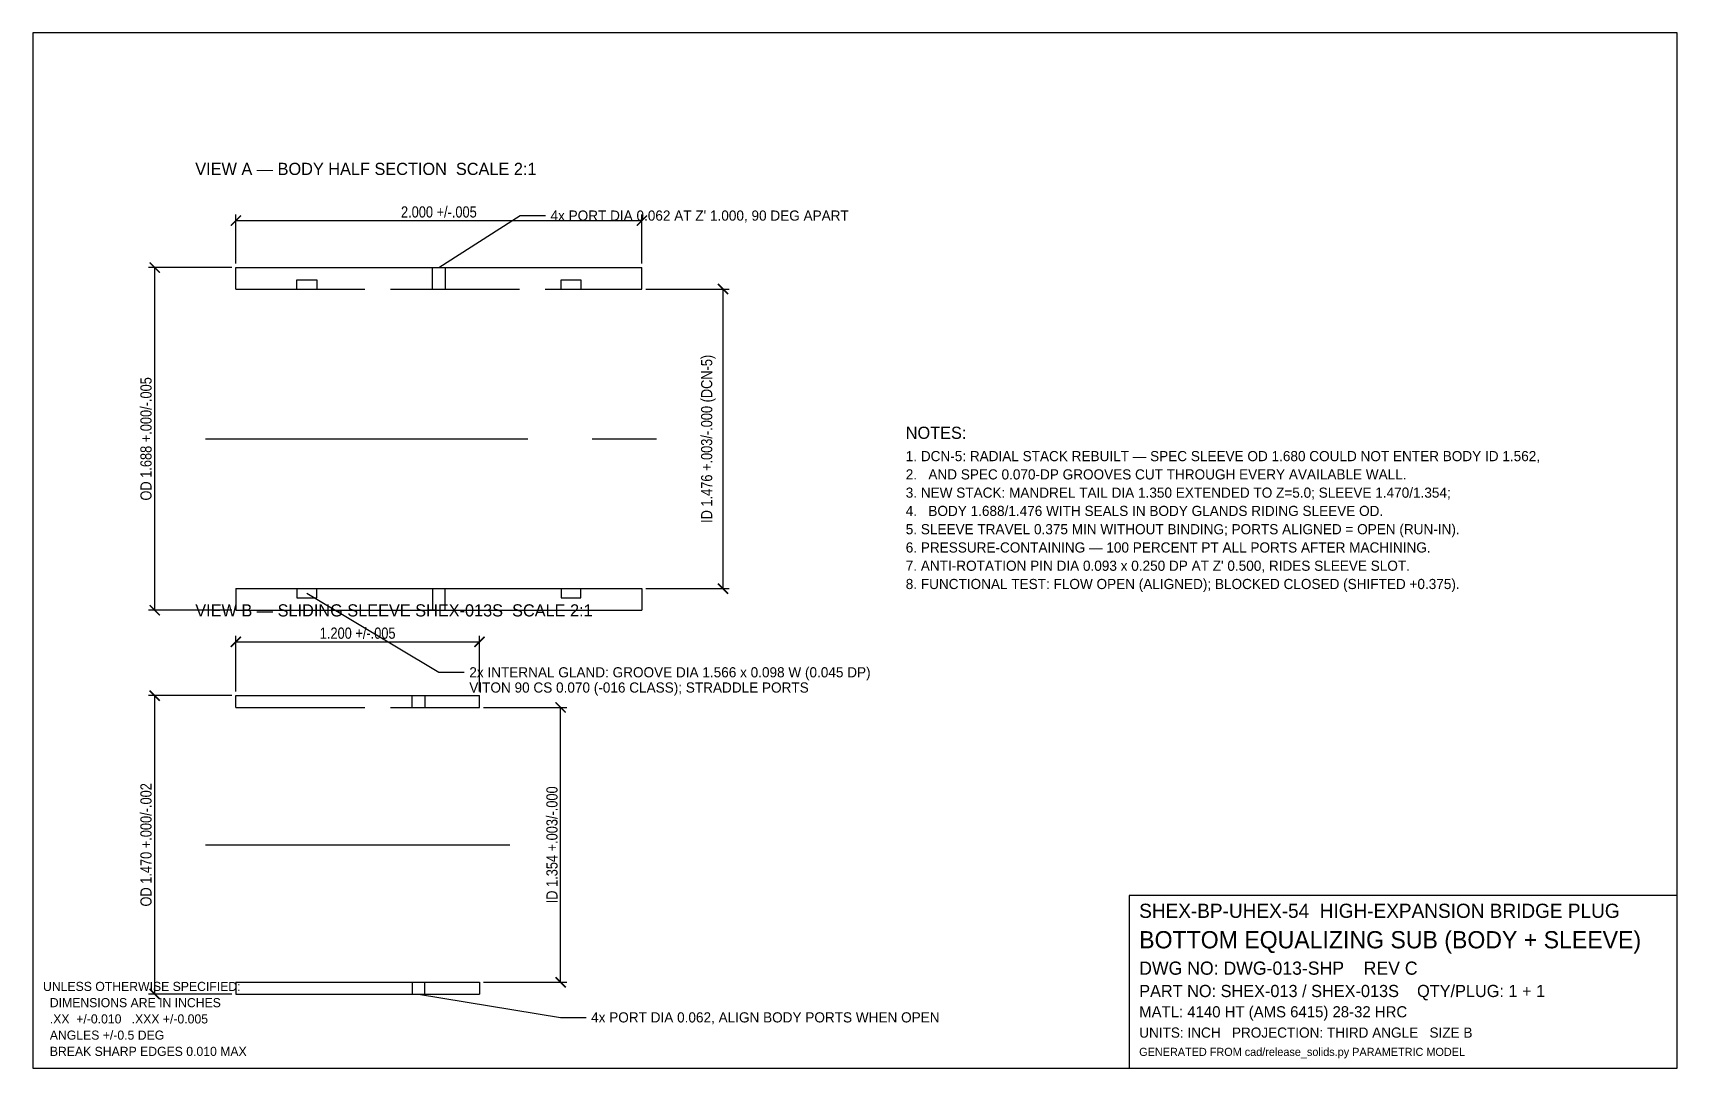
# Model space of a CAD drawing. Header units: inches. Extents: x 0.4 to 16.6, y 0.4 to 10.6.
import ezdxf

# ---------------------------------------------------------------- set-up
doc = ezdxf.new("R2010")
doc.units = ezdxf.units.IN
doc.linetypes.add('CENTER', pattern=[5.08, 3.175, -0.635, 0.635, -0.635])
doc.linetypes.add('DASHED', pattern=[1.524, 1.27, -0.254])
for name, color, linetype in [('BORDER', 7, 'CONTINUOUS'), ('CENTER', 1, 'CENTER'), ('DIM', 4, 'CONTINUOUS'), ('GEOM', 7, 'CONTINUOUS'), ('HIDDEN', 8, 'DASHED'), ('TEXT', 7, 'CONTINUOUS')]:
    doc.layers.add(name, color=color, linetype=linetype)
doc.styles.add('OpenSansCondensed-Light', font='OpenSansCondensed-Light.ttf')
doc.dimstyles.new('EZDXF', dxfattribs={"dimtxt": 0.11, "dimasz": 0.1, "dimexe": 0.06, "dimexo": 0.04, "dimgap": 0.03, "dimtad": 1, "dimdec": 3, "dimlfac": 100, "dimzin": 12, "dimdsep": 46, "dimtxsty": 'OpenSansCondensed-Light', "dimblk": 'ARCHTICK', "dimcen": 2.5, "dimazin": 3, "dimtfac": 0.5, "dimtmove": 2, "dimatfit": 3})

# ---------------------------------------------------------------- blocks, each defined once
blk = doc.blocks.new('_ARCHTICK')
at = {"color": 0, "linetype": 'BYBLOCK', "const_width": 0.15}
blk.add_lwpolyline([(-0.5, -0.5), (0.5, 0.5)], dxfattribs=at)

msp = doc.modelspace()

# ---------------------------------------------------------------- linework, layer by layer
at = {"layer": 'BORDER'}
for points in [[(0.4, 0.4), (16.6, 0.4), (16.6, 10.6), (0.4, 10.6), (0.4, 0.4)], [(11.2, 0.4), (16.6, 0.4), (16.6, 2.1), (11.2, 2.1), (11.2, 0.4)]]:
    msp.add_lwpolyline(points, dxfattribs=at)
at = {"layer": 'CENTER'}
for p, q in [((2.1, 6.6), (6.7, 6.6)), ((2.1, 2.6), (5.1, 2.6))]:
    msp.add_line(p, q, dxfattribs=at)
at = {"layer": 'DIM'}
for points in [[(4.4, 8.288), (5.2, 8.8), (5.45, 8.8)], [(3.1, 5.08), (4.4, 4.3), (4.65, 4.3)], [(4.2, 1.13), (5.6, 0.9), (5.85, 0.9)]]:
    msp.add_lwpolyline(points, dxfattribs=at)
at = {"layer": 'GEOM'}
for p, q in [((2.4, 8.076), (2.4, 8.288)), ((6.4, 8.076), (6.4, 8.288)), ((2.4, 5.124), (2.4, 4.912)), ((6.4, 5.124), (6.4, 4.912)), ((2.4, 3.954), (2.4, 4.07)), ((4.8, 3.954), (4.8, 4.07)), ((2.4, 1.246), (2.4, 1.13)), ((4.8, 1.246), (4.8, 1.13))]:
    msp.add_line(p, q, dxfattribs=at)
for points in [[(2.4, 8.288), (6.4, 8.288)], [(4.338, 8.076), (4.338, 8.288), (4.462, 8.288), (4.462, 8.076)], [(3, 8.076), (3, 8.166), (3.196, 8.166), (3.196, 8.076)], [(5.604, 8.076), (5.604, 8.166), (5.8, 8.166), (5.8, 8.076)], [(2.4, 5.124), (6.4, 5.124)], [(3, 5.124), (3, 5.034), (3.196, 5.034), (3.196, 5.124)], [(4.338, 5.124), (4.338, 4.912), (4.462, 4.912), (4.462, 5.124)], [(5.604, 5.124), (5.604, 5.034), (5.8, 5.034), (5.8, 5.124)], [(2.4, 4.912), (6.4, 4.912)], [(2.4, 4.07), (4.8, 4.07)], [(4.138, 3.954), (4.138, 4.07), (4.262, 4.07), (4.262, 3.954)], [(2.4, 1.246), (4.8, 1.246)], [(4.138, 1.246), (4.138, 1.13), (4.262, 1.13), (4.262, 1.246)], [(2.4, 1.13), (4.8, 1.13)]]:
    msp.add_lwpolyline(points, dxfattribs=at)
at = {"layer": 'HIDDEN'}
for points in [[(2.4, 8.076), (6.4, 8.076)], [(2.4, 3.954), (4.8, 3.954)]]:
    msp.add_lwpolyline(points, dxfattribs=at)

# ---------------------------------------------------------------- texts
at = {"layer": 'TEXT'}
for s, height, p in [('VIEW A — BODY HALF SECTION  SCALE 2:1', 0.12, (2, 9.2)), ("4x PORT DIA 0.062 AT Z' 1.000, 90 DEG APART", 0.1, (5.5, 8.75)), ('NOTES:', 0.12, (9, 6.6)), ('1. DCN-5: RADIAL STACK REBUILT — SPEC SLEEVE OD 1.680 COULD NOT ENTER BODY ID 1.562,', 0.1, (9, 6.38)), ('2.   AND SPEC 0.070-DP GROOVES CUT THROUGH EVERY AVAILABLE WALL.', 0.1, (9, 6.2)), ('3. NEW STACK: MANDREL TAIL DIA 1.350 EXTENDED TO Z=5.0; SLEEVE 1.470/1.354;', 0.1, (9, 6.02)), ('4.   BODY 1.688/1.476 WITH SEALS IN BODY GLANDS RIDING SLEEVE OD.', 0.1, (9, 5.84)), ('5. SLEEVE TRAVEL 0.375 MIN WITHOUT BINDING; PORTS ALIGNED = OPEN (RUN-IN).', 0.1, (9, 5.66)), ('6. PRESSURE-CONTAINING — 100 PERCENT PT ALL PORTS AFTER MACHINING.', 0.1, (9, 5.48)), ("7. ANTI-ROTATION PIN DIA 0.093 x 0.250 DP AT Z' 0.500, RIDES SLEEVE SLOT.", 0.1, (9, 5.3)), ('8. FUNCTIONAL TEST: FLOW OPEN (ALIGNED); BLOCKED CLOSED (SHIFTED +0.375).', 0.1, (9, 5.12)), ('VIEW B — SLIDING SLEEVE SHEX-013S  SCALE 2:1', 0.12, (2, 4.85)), ('2x INTERNAL GLAND: GROOVE DIA 1.566 x 0.098 W (0.045 DP)', 0.1, (4.7, 4.25)), ('VITON 90 CS 0.070 (-016 CLASS); STRADDLE PORTS', 0.1, (4.7, 4.1)), ('SHEX-BP-UHEX-54  HIGH-EXPANSION BRIDGE PLUG', 0.14, (11.3, 1.88)), ('BOTTOM EQUALIZING SUB (BODY + SLEEVE)', 0.17, (11.3, 1.58)), ('DWG NO: DWG-013-SHP    REV C', 0.13, (11.3, 1.32)), ('UNLESS OTHERWISE SPECIFIED:', 0.09, (0.5, 1.16)), ('PART NO: SHEX-013 / SHEX-013S    QTY/PLUG: 1 + 1', 0.12, (11.3, 1.1)), ('  DIMENSIONS ARE IN INCHES', 0.09, (0.5, 1)), ('MATL: 4140 HT (AMS 6415) 28-32 HRC', 0.11, (11.3, 0.9)), ('  .XX  +/-0.010   .XXX +/-0.005', 0.09, (0.5, 0.84)), ('4x PORT DIA 0.062, ALIGN BODY PORTS WHEN OPEN', 0.1, (5.9, 0.85)), ('  ANGLES +/-0.5 DEG', 0.09, (0.5, 0.68)), ('UNITS: INCH   PROJECTION: THIRD ANGLE   SIZE B', 0.1, (11.3, 0.7)), ('  BREAK SHARP EDGES 0.010 MAX', 0.09, (0.5, 0.52)), ('GENERATED FROM cad/release_solids.py PARAMETRIC MODEL', 0.08, (11.3, 0.52))]:
    msp.add_text(s, height=height, dxfattribs=at).set_placement(p)

# ---------------------------------------------------------------- dimensions: what is measured, and where the dimension line sits
at = {"layer": 'DIM'}
for base, p1, p2, text in [((2.4, 8.75), (2.4, 8.288), (6.4, 8.288), '2.000 +/-.005'), ((2.4, 4.6), (2.4, 4.07), (4.8, 4.07), '1.200 +/-.005')]:
    msp.add_linear_dim(base=base, p1=p1, p2=p2, text=text, dimstyle='EZDXF', override={"dimlfac": 0.5}, dxfattribs=at).render()
for base, p1, p2, text in [((1.6, 4.912), (2.4, 4.912), (2.4, 8.288), 'OD 1.688 +.000/-.005'), ((7.2, 5.124), (6.4, 5.124), (6.4, 8.076), 'ID 1.476 +.003/-.000 (DCN-5)'), ((1.6, 1.13), (2.4, 1.13), (2.4, 4.07), 'OD 1.470 +.000/-.002'), ((5.6, 1.246), (4.8, 1.246), (4.8, 3.954), 'ID 1.354 +.003/-.000')]:
    msp.add_linear_dim(base=base, p1=p1, p2=p2, angle=90, text=text, dimstyle='EZDXF', override={"dimlfac": 0.5}, dxfattribs=at).render()

doc.saveas('drawing.dxf')
